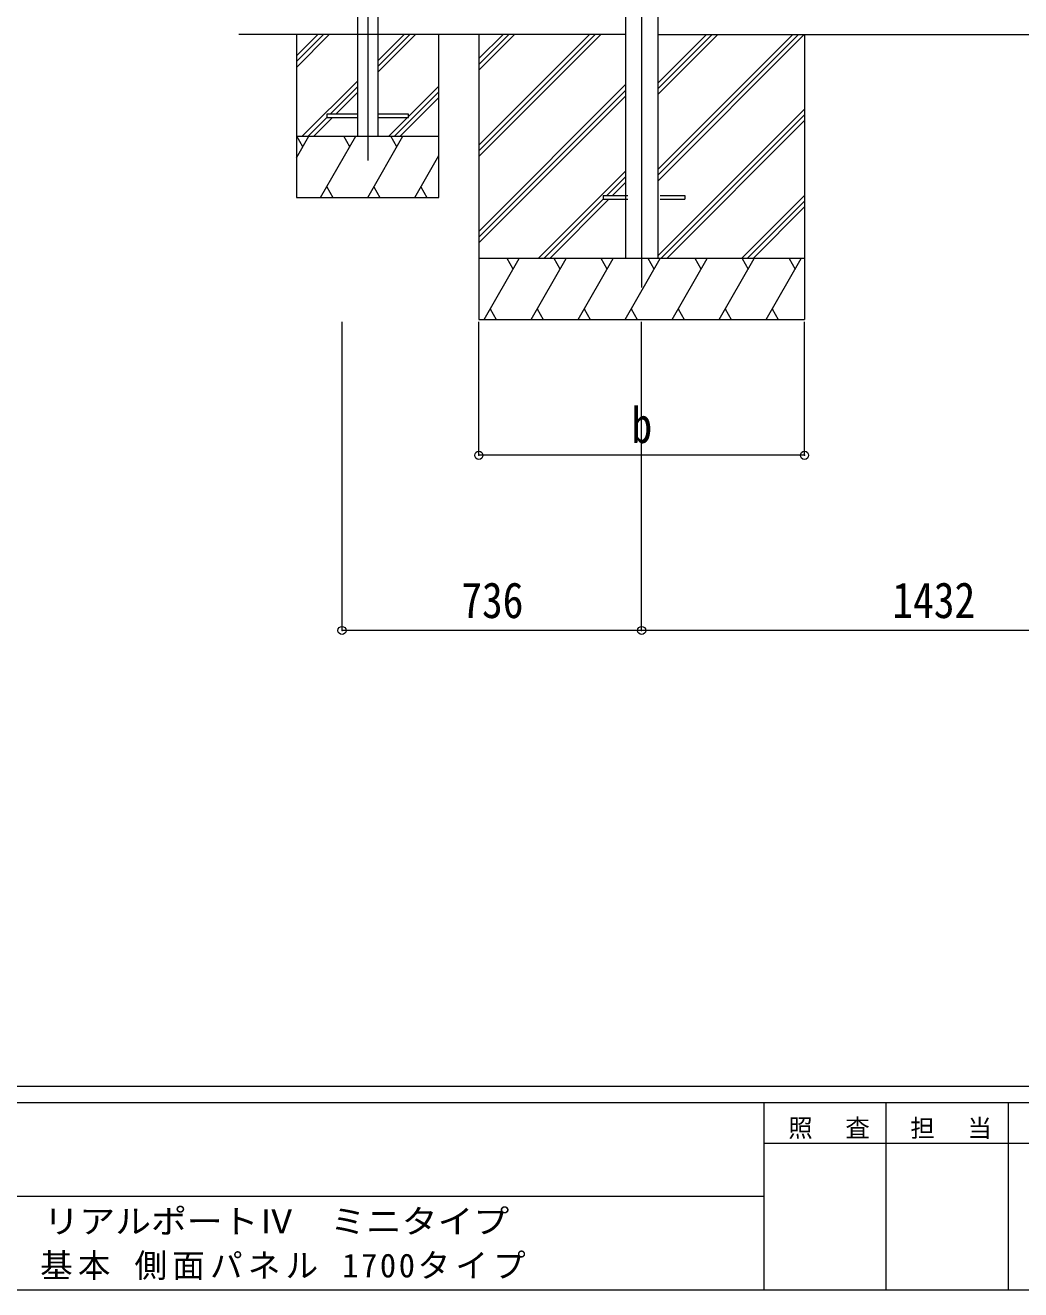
# Model space of a CAD drawing. Units: millimetres at full size. Extents: x -5590 to 5652, y -3902 to 3858.
# Drawn here: x 18 to 2463, y -3902 to -797 of the extents above; entities that cross this region are included whole.
import ezdxf
from ezdxf.enums import TextEntityAlignment as Align

# ---------------------------------------------------------------- set-up
doc = ezdxf.new("R2010")
doc.units = ezdxf.units.MM
doc.header["$LTSCALE"] = 20
doc.header["$PDMODE"] = 32
doc.header["$PDSIZE"] = 20
for name, color, linetype, lineweight in [('0-0_0', 7, 'Continuous', 9), ('0-1_本体', 4, 'Continuous', 9), ('0-2_部品', 7, 'Continuous', 9), ('0-8_PARTS2', 2, 'Continuous', 9), ('0-A_寸法', 6, 'Continuous', 9), ('1-0_FRAME', 7, 'Continuous', 9), ('1-1_GLASS', 4, 'Continuous', 9), ('1-8', 2, 'Continuous', 9), ('F-0_240', 7, 'Continuous', 9)]:
    doc.layers.add(name, color=color, linetype=linetype, lineweight=lineweight)
doc.styles.add('ＭＳ ゴシック', font='')
doc.styles.get('ＭＳ ゴシック').set_extended_font_data('MS Gothic')

msp = doc.modelspace()

# ---------------------------------------------------------------- linework, layer by layer
at = {"layer": '0-0_0'}
for p, q in [((1492.19, -819.47), (542.47, -819.47)), ((1131.79, -819.47), (1131.79, -1519.47)), ((1131.79, -1090.97), (1403.3, -819.47)), ((1131.79, -1105.12), (1417.44, -819.47)), ((1131.79, -1119.26), (1431.58, -819.47)), ((1131.79, -878.84), (1191.16, -819.47)), ((1131.79, -892.98), (1205.3, -819.47)), ((1131.79, -907.13), (1219.45, -819.47)), ((1571.19, -819.47), (2924.19, -819.47)), ((1571.19, -1179.34), (1931.06, -819.47)), ((1571.19, -1151.05), (1902.77, -819.47)), ((1571.19, -1165.2), (1916.91, -819.47)), ((1571.19, -967.21), (1718.92, -819.47)), ((1571.19, -953.07), (1704.78, -819.47)), ((1571.19, -938.92), (1690.64, -819.47)), ((1931.79, -819.47), (1931.79, -1519.47)), ((1131.79, -1303.11), (1492.19, -942.71)), ((1131.79, -1317.25), (1492.19, -956.85)), ((1131.79, -1331.39), (1492.19, -971)), ((1571.19, -1363.18), (1931.79, -1002.58)), ((1579.04, -1369.47), (1931.79, -1016.73)), ((1593.19, -1369.47), (1931.79, -1030.87)), ((1277.56, -1369.47), (1492.19, -1154.84)), ((1446.2, -1214.97), (1492.19, -1168.98)), ((1460.34, -1214.97), (1492.19, -1183.13)), ((1291.7, -1369.47), (1437.2, -1223.97)), ((1305.84, -1369.47), (1451.34, -1223.97)), ((1777.03, -1369.47), (1931.79, -1214.72)), ((1791.18, -1369.47), (1931.79, -1228.86)), ((1805.32, -1369.47), (1931.79, -1243)), ((1931.79, -1369.47), (1131.79, -1369.47)), ((1144.5, -1519.47), (1231.1, -1369.47)), ((1216.1, -1395.46), (1201.1, -1369.47)), ((1259.97, -1519.47), (1346.57, -1369.47)), ((1331.57, -1395.46), (1316.57, -1369.47)), ((1375.44, -1519.47), (1462.04, -1369.47)), ((1447.04, -1395.46), (1432.04, -1369.47)), ((1490.91, -1519.47), (1577.51, -1369.47)), ((1562.51, -1395.45), (1547.51, -1369.47)), ((1606.38, -1519.47), (1692.98, -1369.47)), ((1677.98, -1395.45), (1662.98, -1369.47)), ((1721.85, -1519.47), (1808.45, -1369.47)), ((1778.45, -1369.47), (1793.45, -1395.45)), ((1837.32, -1519.47), (1923.92, -1369.47)), ((1893.92, -1369.47), (1908.92, -1395.45)), ((1131.79, -1519.47), (1931.79, -1519.47)), ((1159.5, -1493.49), (1174.49, -1519.47)), ((1274.97, -1493.49), (1289.96, -1519.47)), ((1390.44, -1493.49), (1405.44, -1519.47)), ((1505.91, -1493.49), (1520.91, -1519.47)), ((1621.38, -1493.49), (1636.38, -1519.47)), ((1736.85, -1493.49), (1751.85, -1519.47)), ((1852.32, -1493.49), (1867.31, -1519.47))]:
    msp.add_line(p, q, dxfattribs=at)
at = {"layer": '0-1_本体'}
for p, q in [((1492.29, 1092.99), (1492.29, -1369.47)), ((1571.29, 1092.99), (1571.29, -1369.47))]:
    msp.add_line(p, q, dxfattribs=at)
at = {"layer": '0-2_部品', "color": 4}
for p, q in [((1437.6, -1214.97), (1437.6, -1223.97)), ((1437.6, -1214.97), (1497.99, -1214.97)), ((1437.6, -1223.97), (1497.99, -1223.97)), ((1576.99, -1214.97), (1637.6, -1214.97)), ((1576.99, -1223.97), (1637.6, -1223.97)), ((1637.6, -1214.97), (1637.6, -1223.97))]:
    msp.add_line(p, q, dxfattribs=at)
at = {"layer": '0-8_PARTS2'}
msp.add_line((1531.69, 1522.69), (1531.69, -1440.76), dxfattribs=at)
at = {"layer": '0-A_寸法'}
for p, q in [((795.69, -2282.93), (795.69, -1525.34)), ((1131.69, -1852.79), (1131.69, -1525.34)), ((1531.69, -2282.93), (1531.69, -1525.34)), ((1931.69, -1852.79), (1931.69, -1525.34)), ((1931.69, -1852.79), (1131.69, -1852.79)), ((1531.69, -2282.93), (795.69, -2282.93)), ((2963.69, -2282.93), (1531.69, -2282.93))]:
    msp.add_line(p, q, dxfattribs=at)
for p in [(1131.69, -1852.79), (1931.69, -1852.79), (795.69, -2282.93), (1531.69, -2282.93)]:
    msp.add_point(p, dxfattribs=at)
at = {"layer": '1-0_FRAME'}
for p, q in [((683.69, -871.92), (736.04, -819.57)), ((683.69, -886.06), (750.18, -819.57)), ((683.69, -900.2), (764.32, -819.57)), ((683.69, -819.57), (683.69, -1219.57)), ((883.69, -912.34), (976.45, -819.57)), ((883.69, -898.19), (962.31, -819.57)), ((883.69, -884.05), (948.17, -819.57)), ((1033.69, -1219.57), (1033.69, -819.57)), ((698.17, -1069.57), (833.69, -934.05)), ((766.31, -1015.57), (833.69, -948.19)), ((780.45, -1015.57), (833.69, -962.34)), ((924.44, -1069.57), (1033.69, -960.33)), ((958.69, -1021.18), (1033.69, -946.18)), ((938.59, -1069.57), (1033.69, -974.47)), ((712.31, -1069.57), (758.69, -1023.19)), ((726.45, -1069.57), (772.45, -1023.57)), ((910.3, -1069.57), (956.3, -1023.57)), ((683.69, -1122.69), (714.36, -1069.57)), ((683.69, -1069.57), (1033.69, -1069.57)), ((699.35, -1095.55), (684.35, -1069.57)), ((743.22, -1219.57), (829.83, -1069.57)), ((814.82, -1095.55), (799.82, -1069.57)), ((858.69, -1219.57), (945.3, -1069.57)), ((930.3, -1095.55), (915.29, -1069.57)), ((974.16, -1219.57), (1033.69, -1116.47)), ((758.22, -1193.59), (773.22, -1219.57)), ((873.69, -1193.59), (888.69, -1219.57)), ((989.16, -1193.59), (1004.16, -1219.57)), ((683.69, -1219.57), (1033.69, -1219.57))]:
    msp.add_line(p, q, dxfattribs=at)
at = {"layer": '1-1_GLASS'}
for p, q in [((833.69, 1060.64), (833.69, -1069.57)), ((883.69, 1060.64), (883.69, -1069.57)), ((833.69, -1015.57), (758.69, -1015.57)), ((883.69, -1023.57), (958.69, -1023.57))]:
    msp.add_line(p, q, dxfattribs=at)
for points in [[(758.69, -1015.57), (758.69, -1023.57), (833.69, -1023.57)], [(958.69, -1023.57), (958.69, -1015.57), (883.69, -1015.57)]]:
    msp.add_lwpolyline(points, dxfattribs=at)
at = {"layer": '1-8'}
msp.add_line((858.69, 1067.59), (858.69, -1129.25), dxfattribs=at)
at = {"layer": 'F-0_240', "color": 5}
for p, q in [((-5590.3, -3401.77), (5369.7, -3401.77)), ((-5590.3, -3441.77), (3591.86, -3441.77)), ((1831.86, -3441.77), (1831.86, -3901.77)), ((2131.86, -3441.77), (2131.86, -3901.77)), ((2431.86, -3441.77), (2431.86, -3901.77)), ((1831.86, -3541.77), (3031.86, -3541.77)), ((-2268.14, -3671.77), (1831.86, -3671.77)), ((-5590.3, -3901.77), (5369.7, -3901.77))]:
    msp.add_line(p, q, dxfattribs=at)

# ---------------------------------------------------------------- texts
at = {"layer": '0-A_寸法', "color": 7, "style": 'ＭＳ ゴシック', "width": 0.85}
for s, p in [('b', (1506.79, -1848.79)), ('736', (1088.69, -2278.93)), ('1432', (2147.69, -2278.93))]:
    msp.add_text(s, height=87.98, dxfattribs=at).set_placement(p, align=Align.BOTTOM_LEFT)
at = {"layer": 'F-0_240', "style": 'ＭＳ ゴシック', "width": 1.1}
msp.add_text('リアルポートⅣ\u3000ミニタイプ', height=58.65, dxfattribs=at).set_placement((62.48, -3780.7), align=Align.BOTTOM_LEFT)
at = {"layer": 'F-0_240', "attachment_point": 7, "style": 'ＭＳ ゴシック'}
for s, insert, char_height in [('\\T1.17;照\u3000査', (1891.86, -3531.77), 43.99), ('\\T1.17;担\u3000当', (2191.86, -3531.77), 43.99), ('\\T1.16;基本\\~側面パネル\\~1700タイプ', (54, -3878.03), 58.65)]:
    msp.add_mtext(s, dxfattribs=dict(at, insert=insert, char_height=char_height))

doc.saveas('drawing.dxf')
